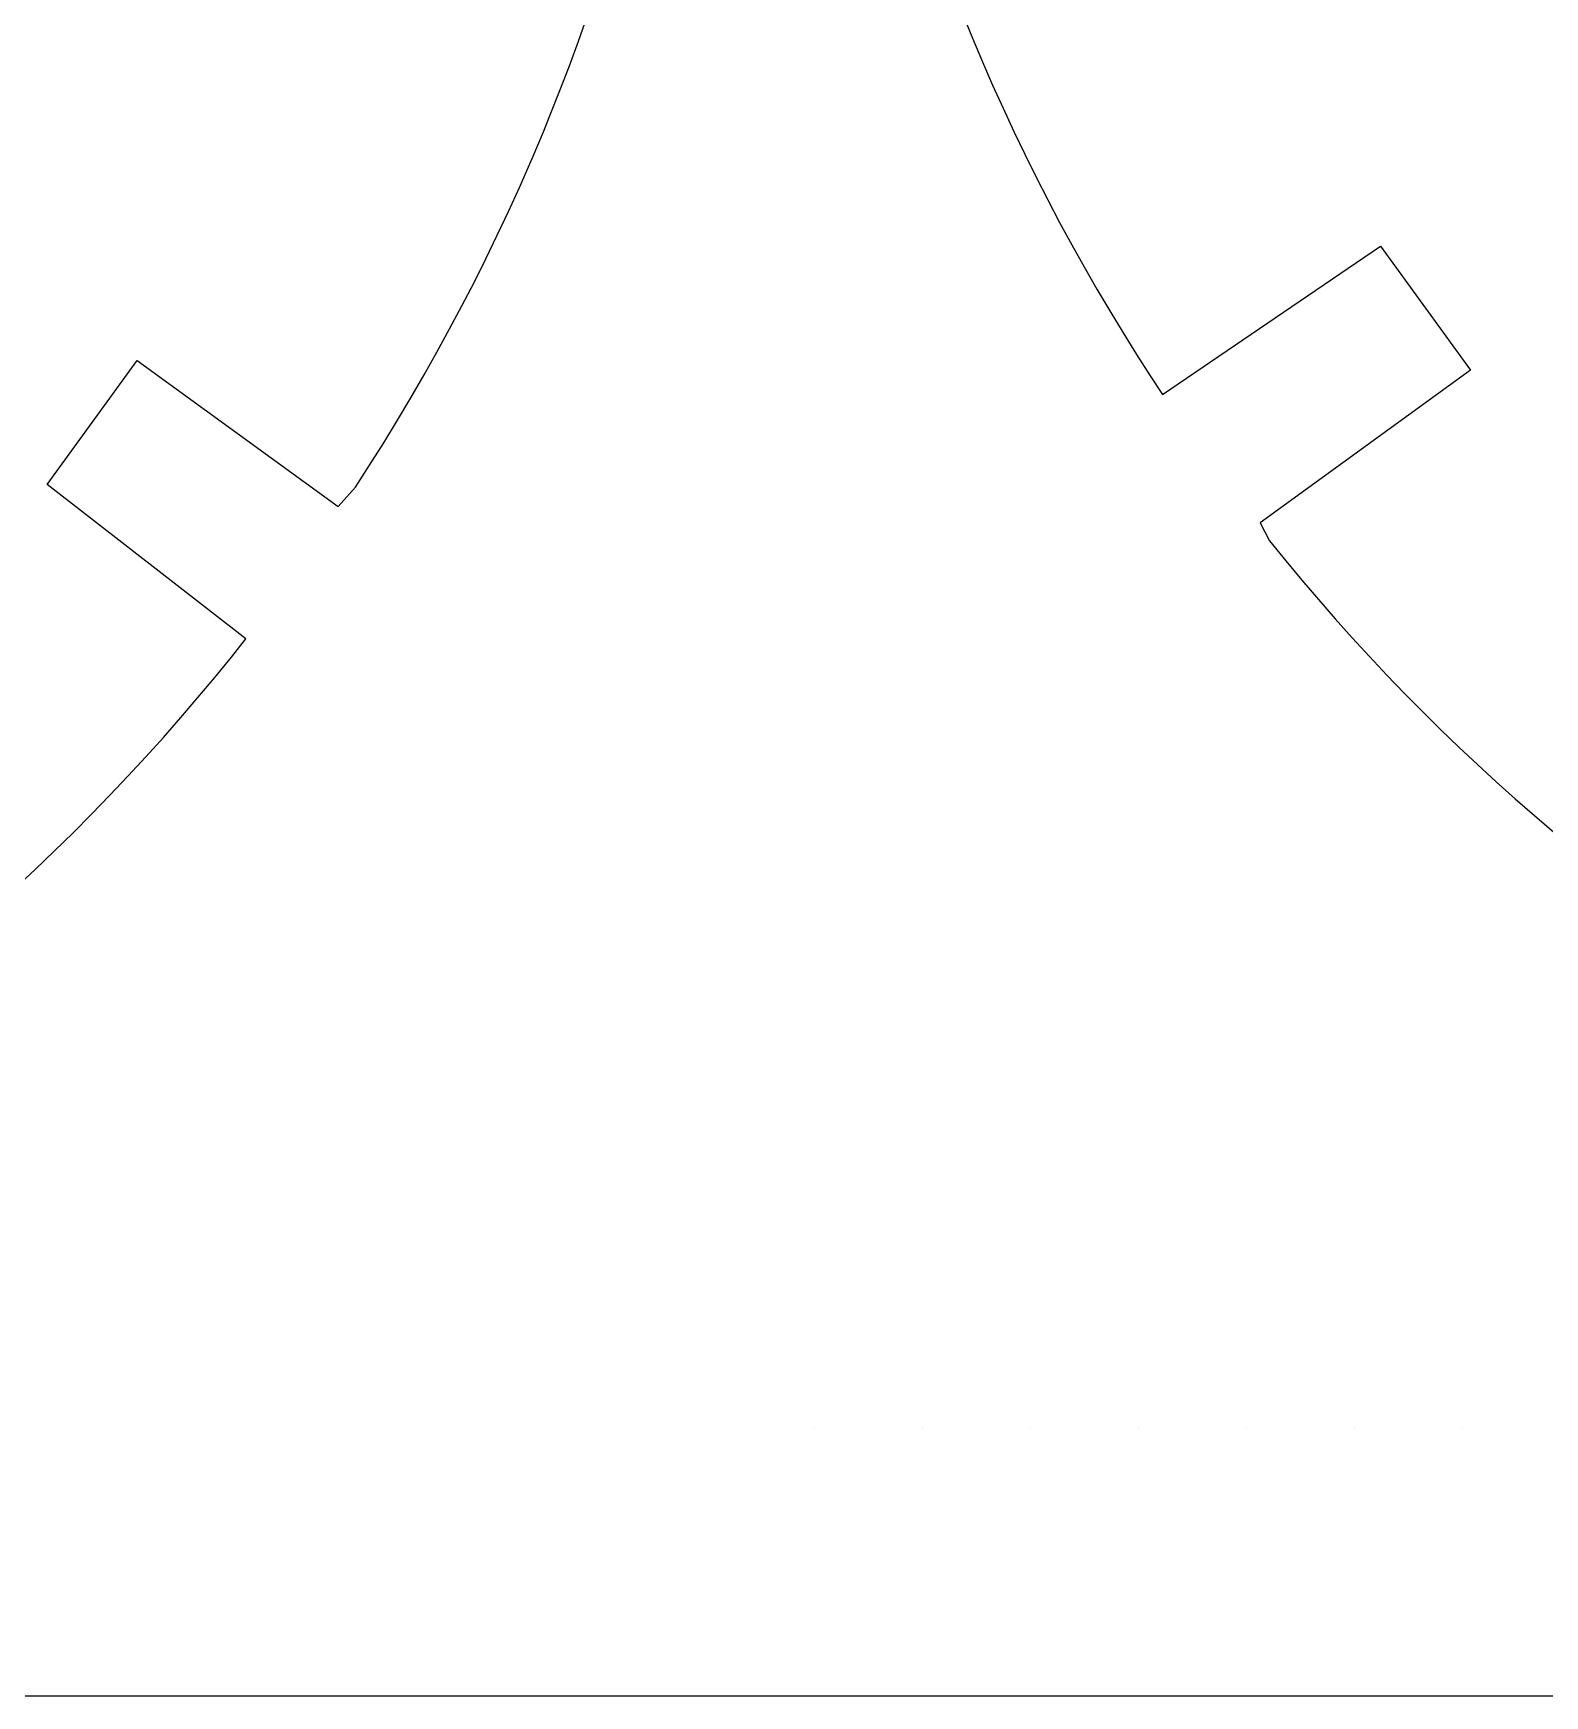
# Model space of a CAD drawing. Header units: metres. Extents: x 0 to 18, y 0 to 24.
# Drawn here: x 9.554 to 11.305, y 0 to 1.926 of the extents above; entities that cross this region are included whole.
import ezdxf

# ---------------------------------------------------------------- set-up
doc = ezdxf.new("R2010")
doc.units = ezdxf.units.M

msp = doc.modelspace()

# ---------------------------------------------------------------- linework, layer by layer
at = {"layer": 'annotation', "color": 1}
for p, q in [((10.459045, 0.310738), (10.459045, 0.310738)), ((10.459045, 0.310738), (10.459045, 0.310738)), ((10.459045, 0.310738), (10.459045, 0.310738)), ((10.459045, 0.310738), (10.459045, 0.310738)), ((10.459045, 0.310738), (10.459045, 0.310738)), ((10.459045, 0.310738), (10.459045, 0.310738)), ((10.459045, 0.310738), (10.459045, 0.310738)), ((10.459045, 0.310738), (10.459045, 0.310738)), ((10.459045, 0.310738), (10.459045, 0.310738)), ((10.459045, 0.310738), (10.459045, 0.310738)), ((10.459045, 0.310738), (10.459045, 0.310738)), ((10.459045, 0.310738), (10.459045, 0.310738)), ((10.459045, 0.310738), (10.459045, 0.310738)), ((10.459045, 0.310738), (10.459045, 0.310738)), ((10.459045, 0.310738), (10.459045, 0.310738)), ((10.459045, 0.310738), (10.459045, 0.310738)), ((10.459045, 0.310738), (10.459045, 0.310738)), ((10.459045, 0.310738), (10.459045, 0.310738)), ((10.459045, 0.310738), (10.459045, 0.310738)), ((10.459045, 0.310738), (10.459045, 0.310738)), ((10.459045, 0.310738), (10.459045, 0.310738)), ((10.459045, 0.310738), (10.459045, 0.310738)), ((10.459045, 0.310738), (10.459045, 0.310738)), ((10.459045, 0.310738), (10.459045, 0.310738)), ((10.459045, 0.310738), (10.459045, 0.310738)), ((10.459045, 0.310738), (10.459045, 0.310738)), ((10.459045, 0.310738), (10.459045, 0.310738)), ((10.459045, 0.310738), (10.459045, 0.310738)), ((10.459045, 0.310738), (10.459045, 0.310738)), ((10.459045, 0.310738), (10.459045, 0.310738)), ((10.459045, 0.310738), (10.459045, 0.310738)), ((10.459045, 0.310738), (10.459045, 0.310738)), ((10.459045, 0.310738), (10.459045, 0.310738)), ((10.459045, 0.310738), (10.459045, 0.310738)), ((10.459045, 0.310738), (10.459045, 0.310738)), ((10.459045, 0.310738), (10.459045, 0.310738)), ((10.459045, 0.310738), (10.459045, 0.310738)), ((10.459045, 0.310738), (10.459045, 0.310738)), ((10.459045, 0.310738), (10.459045, 0.310738)), ((10.459045, 0.310738), (10.459045, 0.310738)), ((10.459045, 0.310738), (10.459045, 0.310738)), ((10.459045, 0.310738), (10.459045, 0.310738)), ((10.459045, 0.310738), (10.459045, 0.310738)), ((10.459045, 0.310738), (10.459045, 0.310738)), ((10.459045, 0.310738), (10.459045, 0.310738)), ((10.459045, 0.310738), (10.459045, 0.310738)), ((10.459045, 0.310738), (10.459045, 0.310738)), ((10.459045, 0.310738), (10.459045, 0.310738)), ((10.459045, 0.310738), (10.459045, 0.310738)), ((10.459045, 0.310738), (10.459045, 0.310738)), ((10.459045, 0.310738), (10.459045, 0.310738)), ((10.459045, 0.310738), (10.459045, 0.310738)), ((10.459045, 0.310738), (10.459045, 0.310738)), ((10.459045, 0.310738), (10.459045, 0.310738)), ((10.459045, 0.310738), (10.459045, 0.310738)), ((10.459045, 0.310738), (10.459045, 0.310738)), ((10.459045, 0.310738), (10.459045, 0.310738)), ((10.459045, 0.310738), (10.459045, 0.310738)), ((10.459045, 0.310738), (10.459045, 0.310738)), ((10.459045, 0.310738), (10.459045, 0.310738)), ((10.459045, 0.310738), (10.459045, 0.310738)), ((10.459045, 0.310738), (10.459045, 0.310738)), ((10.459045, 0.310738), (10.459045, 0.310738)), ((10.459045, 0.310738), (10.459045, 0.310738)), ((10.459045, 0.310738), (10.459045, 0.310738)), ((10.459045, 0.310738), (10.459045, 0.310738)), ((10.459045, 0.310738), (10.459045, 0.310738)), ((10.459045, 0.310738), (10.459045, 0.310738)), ((10.459045, 0.310738), (10.459045, 0.310738)), ((10.459045, 0.310738), (10.459045, 0.310738)), ((10.459045, 0.310738), (10.459045, 0.310738)), ((10.459045, 0.310738), (10.459045, 0.310738)), ((10.459045, 0.310738), (10.459045, 0.310738)), ((10.459045, 0.310738), (10.459045, 0.310738)), ((10.459045, 0.310738), (10.459045, 0.310738)), ((10.459045, 0.310738), (10.459045, 0.310738)), ((10.459045, 0.310738), (10.459045, 0.310738)), ((10.459045, 0.310738), (10.459045, 0.310738)), ((10.459045, 0.310738), (10.459045, 0.310738)), ((10.459045, 0.310738), (10.459045, 0.310738)), ((10.459045, 0.310738), (10.459045, 0.310738)), ((10.459045, 0.310738), (10.459045, 0.310738)), ((10.459045, 0.310738), (10.459045, 0.310738)), ((10.459045, 0.310738), (10.459045, 0.310738)), ((10.459045, 0.310738), (10.459045, 0.310738)), ((10.584045, 0.310738), (10.584045, 0.310738)), ((10.584045, 0.310738), (10.584045, 0.310738)), ((10.584045, 0.310738), (10.584045, 0.310738)), ((10.584045, 0.310738), (10.584045, 0.310738)), ((10.584045, 0.310738), (10.584045, 0.310738)), ((10.584045, 0.310738), (10.584045, 0.310738)), ((10.584045, 0.310738), (10.584045, 0.310738)), ((10.584045, 0.310738), (10.584045, 0.310738)), ((10.584045, 0.310738), (10.584045, 0.310738)), ((10.584045, 0.310738), (10.584045, 0.310738)), ((10.584045, 0.310738), (10.584045, 0.310738)), ((10.584045, 0.310738), (10.584045, 0.310738)), ((10.584045, 0.310738), (10.584045, 0.310738)), ((10.584045, 0.310738), (10.584045, 0.310738)), ((10.584045, 0.310738), (10.584045, 0.310738)), ((10.584045, 0.310738), (10.584045, 0.310738)), ((10.584045, 0.310738), (10.584045, 0.310738)), ((10.584045, 0.310738), (10.584045, 0.310738)), ((10.584045, 0.310738), (10.584045, 0.310738)), ((10.584045, 0.310738), (10.584045, 0.310738)), ((10.584045, 0.310738), (10.584045, 0.310738)), ((10.584045, 0.310738), (10.584045, 0.310738)), ((10.584045, 0.310738), (10.584045, 0.310738)), ((10.584045, 0.310738), (10.584045, 0.310738)), ((10.584045, 0.310738), (10.584045, 0.310738)), ((10.584045, 0.310738), (10.584045, 0.310738)), ((10.584045, 0.310738), (10.584045, 0.310738)), ((10.584045, 0.310738), (10.584045, 0.310738)), ((10.584045, 0.310738), (10.584045, 0.310738)), ((10.584045, 0.310738), (10.584045, 0.310738)), ((10.584045, 0.310738), (10.584045, 0.310738)), ((10.584045, 0.310738), (10.584045, 0.310738)), ((10.584045, 0.310738), (10.584045, 0.310738)), ((10.584045, 0.310738), (10.584045, 0.310738)), ((10.584045, 0.310738), (10.584045, 0.310738)), ((10.584045, 0.310738), (10.584045, 0.310738)), ((10.584045, 0.310738), (10.584045, 0.310738)), ((10.584045, 0.310738), (10.584045, 0.310738)), ((10.584045, 0.310738), (10.584045, 0.310738)), ((10.584045, 0.310738), (10.584045, 0.310738)), ((10.584045, 0.310738), (10.584045, 0.310738)), ((10.584045, 0.310738), (10.584045, 0.310738)), ((10.584045, 0.310738), (10.584045, 0.310738)), ((10.584045, 0.310738), (10.584045, 0.310738)), ((10.584045, 0.310738), (10.584045, 0.310738)), ((10.584045, 0.310738), (10.584045, 0.310738)), ((10.584045, 0.310738), (10.584045, 0.310738)), ((10.584045, 0.310738), (10.584045, 0.310738)), ((10.584045, 0.310738), (10.584045, 0.310738)), ((10.584045, 0.310738), (10.584045, 0.310738)), ((10.584045, 0.310738), (10.584045, 0.310738)), ((10.584045, 0.310738), (10.584045, 0.310738)), ((10.584045, 0.310738), (10.584045, 0.310738)), ((10.584045, 0.310738), (10.584045, 0.310738)), ((10.584045, 0.310738), (10.584045, 0.310738)), ((10.584045, 0.310738), (10.584045, 0.310738)), ((10.584045, 0.310738), (10.584045, 0.310738)), ((10.584045, 0.310738), (10.584045, 0.310738)), ((10.584045, 0.310738), (10.584045, 0.310738)), ((10.584045, 0.310738), (10.584045, 0.310738)), ((10.584045, 0.310738), (10.584045, 0.310738)), ((10.584045, 0.310738), (10.584045, 0.310738)), ((10.584045, 0.310738), (10.584045, 0.310738)), ((10.584045, 0.310738), (10.584045, 0.310738)), ((10.584045, 0.310738), (10.584045, 0.310738)), ((10.584045, 0.310738), (10.584045, 0.310738)), ((10.584045, 0.310738), (10.584045, 0.310738)), ((10.584045, 0.310738), (10.584045, 0.310738)), ((10.584045, 0.310738), (10.584045, 0.310738)), ((10.584045, 0.310738), (10.584045, 0.310738)), ((10.584045, 0.310738), (10.584045, 0.310738)), ((10.584045, 0.310738), (10.584045, 0.310738)), ((10.584045, 0.310738), (10.584045, 0.310738)), ((10.584045, 0.310738), (10.584045, 0.310738)), ((10.584045, 0.310738), (10.584045, 0.310738)), ((10.584045, 0.310738), (10.584045, 0.310738)), ((10.584045, 0.310738), (10.584045, 0.310738)), ((10.584045, 0.310738), (10.584045, 0.310738)), ((10.584045, 0.310738), (10.584045, 0.310738)), ((10.584045, 0.310738), (10.584045, 0.310738)), ((10.584045, 0.310738), (10.584045, 0.310738)), ((10.584045, 0.310738), (10.584045, 0.310738)), ((10.584045, 0.310738), (10.584045, 0.310738)), ((10.584045, 0.310738), (10.584045, 0.310738)), ((10.584045, 0.310738), (10.584045, 0.310738)), ((10.584045, 0.310738), (10.584045, 0.310738)), ((10.584045, 0.310738), (10.584045, 0.310738)), ((10.584045, 0.310738), (10.584045, 0.310738)), ((10.584045, 0.310738), (10.584045, 0.310738)), ((10.584045, 0.310738), (10.584045, 0.310738)), ((10.584045, 0.310738), (10.584045, 0.310738)), ((10.584045, 0.310738), (10.584045, 0.310738)), ((10.584045, 0.310738), (10.584045, 0.310738)), ((10.584045, 0.310738), (10.584045, 0.310738)), ((10.584045, 0.310738), (10.584045, 0.310738)), ((10.584045, 0.310738), (10.584045, 0.310738)), ((10.584045, 0.310738), (10.584045, 0.310738)), ((10.584045, 0.310738), (10.584045, 0.310738)), ((10.584045, 0.310738), (10.584045, 0.310738)), ((10.584045, 0.310738), (10.584045, 0.310738)), ((10.584045, 0.310738), (10.584045, 0.310738)), ((10.584045, 0.310738), (10.584045, 0.310738)), ((10.584045, 0.310738), (10.584045, 0.310738)), ((10.584045, 0.310738), (10.584045, 0.310738)), ((10.584045, 0.310738), (10.584045, 0.310738)), ((10.584045, 0.310738), (10.584045, 0.310738)), ((10.584045, 0.310738), (10.584045, 0.310738)), ((10.584045, 0.310738), (10.584045, 0.310738)), ((10.584045, 0.310738), (10.584045, 0.310738)), ((10.584045, 0.310738), (10.584045, 0.310738)), ((10.584045, 0.310738), (10.584045, 0.310738)), ((10.584045, 0.310738), (10.584045, 0.310738)), ((10.584045, 0.310738), (10.584045, 0.310738)), ((10.584045, 0.310738), (10.584045, 0.310738)), ((10.584045, 0.310738), (10.584045, 0.310738)), ((10.584045, 0.310738), (10.584045, 0.310738)), ((10.584045, 0.310738), (10.584045, 0.310738)), ((10.584045, 0.310738), (10.584045, 0.310738)), ((10.584045, 0.310738), (10.584045, 0.310738)), ((10.584045, 0.310738), (10.584045, 0.310738)), ((10.584045, 0.310738), (10.584045, 0.310738)), ((10.584045, 0.310738), (10.584045, 0.310738)), ((10.584045, 0.310738), (10.584045, 0.310738)), ((10.584045, 0.310738), (10.584045, 0.310738)), ((10.584045, 0.310738), (10.584045, 0.310738)), ((10.584045, 0.310738), (10.584045, 0.310738)), ((10.584045, 0.310738), (10.584045, 0.310738)), ((10.584045, 0.310738), (10.584045, 0.310738)), ((10.584045, 0.310738), (10.584045, 0.310738)), ((10.584045, 0.310738), (10.584045, 0.310738)), ((10.584045, 0.310738), (10.584045, 0.310738)), ((10.584045, 0.310738), (10.584045, 0.310738)), ((10.584045, 0.310738), (10.584045, 0.310738)), ((10.584045, 0.310738), (10.584045, 0.310738)), ((10.584045, 0.310738), (10.584045, 0.310738)), ((10.584045, 0.310738), (10.584045, 0.310738)), ((10.584045, 0.310738), (10.584045, 0.310738)), ((10.584045, 0.310738), (10.584045, 0.310738)), ((10.584045, 0.310738), (10.584045, 0.310738)), ((10.584045, 0.310738), (10.584045, 0.310738)), ((10.584045, 0.310738), (10.584045, 0.310738)), ((10.584045, 0.310738), (10.584045, 0.310738)), ((10.709045, 0.310738), (10.709045, 0.310738)), ((10.709045, 0.310738), (10.709045, 0.310738)), ((10.709045, 0.310738), (10.709045, 0.310738)), ((10.709045, 0.310738), (10.709045, 0.310738)), ((10.709045, 0.310738), (10.709045, 0.310738)), ((10.709045, 0.310738), (10.709045, 0.310738)), ((10.709045, 0.310738), (10.709045, 0.310738)), ((10.709045, 0.310738), (10.709045, 0.310738)), ((10.709045, 0.310738), (10.709045, 0.310738)), ((10.709045, 0.310738), (10.709045, 0.310738)), ((10.709045, 0.310738), (10.709045, 0.310738)), ((10.709045, 0.310738), (10.709045, 0.310738)), ((10.709045, 0.310738), (10.709045, 0.310738)), ((10.709045, 0.310738), (10.709045, 0.310738)), ((10.709045, 0.310738), (10.709045, 0.310738)), ((10.709045, 0.310738), (10.709045, 0.310738)), ((10.709045, 0.310738), (10.709045, 0.310738)), ((10.709045, 0.310738), (10.709045, 0.310738)), ((10.709045, 0.310738), (10.709045, 0.310738)), ((10.709045, 0.310738), (10.709045, 0.310738)), ((10.709045, 0.310738), (10.709045, 0.310738)), ((10.709045, 0.310738), (10.709045, 0.310738)), ((10.709045, 0.310738), (10.709045, 0.310738)), ((10.709045, 0.310738), (10.709045, 0.310738)), ((10.709045, 0.310738), (10.709045, 0.310738)), ((10.709045, 0.310738), (10.709045, 0.310738)), ((10.709045, 0.310738), (10.709045, 0.310738)), ((10.709045, 0.310738), (10.709045, 0.310738)), ((10.709045, 0.310738), (10.709045, 0.310738)), ((10.709045, 0.310738), (10.709045, 0.310738)), ((10.709045, 0.310738), (10.709045, 0.310738)), ((10.709045, 0.310738), (10.709045, 0.310738)), ((10.709045, 0.310738), (10.709045, 0.310738)), ((10.709045, 0.310738), (10.709045, 0.310738)), ((10.709045, 0.310738), (10.709045, 0.310738)), ((10.709045, 0.310738), (10.709045, 0.310738)), ((10.709045, 0.310738), (10.709045, 0.310738)), ((10.709045, 0.310738), (10.709045, 0.310738)), ((10.709045, 0.310738), (10.709045, 0.310738)), ((10.709045, 0.310738), (10.709045, 0.310738)), ((10.709045, 0.310738), (10.709045, 0.310738)), ((10.709045, 0.310738), (10.709045, 0.310738)), ((10.834045, 0.310738), (10.834045, 0.310738)), ((10.834045, 0.310738), (10.834045, 0.310738)), ((10.834045, 0.310738), (10.834045, 0.310738)), ((10.834045, 0.310738), (10.834045, 0.310738)), ((10.834045, 0.310738), (10.834045, 0.310738)), ((10.834045, 0.310738), (10.834045, 0.310738)), ((10.834045, 0.310738), (10.834045, 0.310738)), ((10.834045, 0.310738), (10.834045, 0.310738)), ((10.834045, 0.310738), (10.834045, 0.310738)), ((10.834045, 0.310738), (10.834045, 0.310738)), ((10.834045, 0.310738), (10.834045, 0.310738)), ((10.834045, 0.310738), (10.834045, 0.310738)), ((10.834045, 0.310738), (10.834045, 0.310738)), ((10.834045, 0.310738), (10.834045, 0.310738)), ((10.834045, 0.310738), (10.834045, 0.310738)), ((10.834045, 0.310738), (10.834045, 0.310738)), ((10.834045, 0.310738), (10.834045, 0.310738)), ((10.834045, 0.310738), (10.834045, 0.310738)), ((10.834045, 0.310738), (10.834045, 0.310738)), ((10.834045, 0.310738), (10.834045, 0.310738)), ((10.834045, 0.310738), (10.834045, 0.310738)), ((10.834045, 0.310738), (10.834045, 0.310738)), ((10.834045, 0.310738), (10.834045, 0.310738)), ((10.834045, 0.310738), (10.834045, 0.310738)), ((10.834045, 0.310738), (10.834045, 0.310738)), ((10.834045, 0.310738), (10.834045, 0.310738)), ((10.834045, 0.310738), (10.834045, 0.310738)), ((10.834045, 0.310738), (10.834045, 0.310738)), ((10.834045, 0.310738), (10.834045, 0.310738)), ((10.834045, 0.310738), (10.834045, 0.310738)), ((10.834045, 0.310738), (10.834045, 0.310738)), ((10.834045, 0.310738), (10.834045, 0.310738)), ((10.834045, 0.310738), (10.834045, 0.310738)), ((10.834045, 0.310738), (10.834045, 0.310738)), ((10.834045, 0.310738), (10.834045, 0.310738)), ((10.834045, 0.310738), (10.834045, 0.310738)), ((10.834045, 0.310738), (10.834045, 0.310738)), ((10.834045, 0.310738), (10.834045, 0.310738)), ((10.834045, 0.310738), (10.834045, 0.310738)), ((10.834045, 0.310738), (10.834045, 0.310738)), ((10.834045, 0.310738), (10.834045, 0.310738)), ((10.834045, 0.310738), (10.834045, 0.310738)), ((10.834045, 0.310738), (10.834045, 0.310738)), ((10.834045, 0.310738), (10.834045, 0.310738)), ((10.834045, 0.310738), (10.834045, 0.310738)), ((10.834045, 0.310738), (10.834045, 0.310738)), ((10.834045, 0.310738), (10.834045, 0.310738)), ((10.834045, 0.310738), (10.834045, 0.310738)), ((10.834045, 0.310738), (10.834045, 0.310738)), ((10.834045, 0.310738), (10.834045, 0.310738)), ((10.834045, 0.310738), (10.834045, 0.310738)), ((10.959045, 0.310738), (10.959045, 0.310738)), ((10.959045, 0.310738), (10.959045, 0.310738)), ((10.959045, 0.310738), (10.959045, 0.310738)), ((10.959045, 0.310738), (10.959045, 0.310738)), ((10.959045, 0.310738), (10.959045, 0.310738)), ((10.959045, 0.310738), (10.959045, 0.310738)), ((10.959045, 0.310738), (10.959045, 0.310738)), ((10.959045, 0.310738), (10.959045, 0.310738)), ((10.959045, 0.310738), (10.959045, 0.310738)), ((10.959045, 0.310738), (10.959045, 0.310738)), ((10.959045, 0.310738), (10.959045, 0.310738)), ((10.959045, 0.310738), (10.959045, 0.310738)), ((10.959045, 0.310738), (10.959045, 0.310738)), ((10.959045, 0.310738), (10.959045, 0.310738)), ((10.959045, 0.310738), (10.959045, 0.310738)), ((10.959045, 0.310738), (10.959045, 0.310738)), ((10.959045, 0.310738), (10.959045, 0.310738)), ((10.959045, 0.310738), (10.959045, 0.310738)), ((10.959045, 0.310738), (10.959045, 0.310738)), ((10.959045, 0.310738), (10.959045, 0.310738)), ((10.959045, 0.310738), (10.959045, 0.310738)), ((10.959045, 0.310738), (10.959045, 0.310738)), ((10.959045, 0.310738), (10.959045, 0.310738)), ((10.959045, 0.310738), (10.959045, 0.310738)), ((10.959045, 0.310738), (10.959045, 0.310738)), ((10.959045, 0.310738), (10.959045, 0.310738)), ((10.959045, 0.310738), (10.959045, 0.310738)), ((10.959045, 0.310738), (10.959045, 0.310738)), ((10.959045, 0.310738), (10.959045, 0.310738)), ((10.959045, 0.310738), (10.959045, 0.310738)), ((10.959045, 0.310738), (10.959045, 0.310738)), ((10.959045, 0.310738), (10.959045, 0.310738)), ((10.959045, 0.310738), (10.959045, 0.310738)), ((10.959045, 0.310738), (10.959045, 0.310738)), ((10.959045, 0.310738), (10.959045, 0.310738)), ((10.959045, 0.310738), (10.959045, 0.310738)), ((10.959045, 0.310738), (10.959045, 0.310738)), ((10.959045, 0.310738), (10.959045, 0.310738)), ((10.959045, 0.310738), (10.959045, 0.310738)), ((10.959045, 0.310738), (10.959045, 0.310738)), ((10.959045, 0.310738), (10.959045, 0.310738)), ((10.959045, 0.310738), (10.959045, 0.310738)), ((10.959045, 0.310738), (10.959045, 0.310738)), ((10.959045, 0.310738), (10.959045, 0.310738)), ((10.959045, 0.310738), (10.959045, 0.310738)), ((10.959045, 0.310738), (10.959045, 0.310738)), ((10.959045, 0.310738), (10.959045, 0.310738)), ((10.959045, 0.310738), (10.959045, 0.310738)), ((10.959045, 0.310738), (10.959045, 0.310738)), ((10.959045, 0.310738), (10.959045, 0.310738)), ((10.959045, 0.310738), (10.959045, 0.310738)), ((10.959045, 0.310738), (10.959045, 0.310738)), ((10.959045, 0.310738), (10.959045, 0.310738)), ((10.959045, 0.310738), (10.959045, 0.310738)), ((10.959045, 0.310738), (10.959045, 0.310738)), ((10.959045, 0.310738), (10.959045, 0.310738)), ((10.959045, 0.310738), (10.959045, 0.310738)), ((10.959045, 0.310738), (10.959045, 0.310738)), ((10.959045, 0.310738), (10.959045, 0.310738)), ((10.959045, 0.310738), (10.959045, 0.310738)), ((10.959045, 0.310738), (10.959045, 0.310738)), ((10.959045, 0.310738), (10.959045, 0.310738)), ((10.959045, 0.310738), (10.959045, 0.310738)), ((10.959045, 0.310738), (10.959045, 0.310738)), ((10.959045, 0.310738), (10.959045, 0.310738)), ((10.959045, 0.310738), (10.959045, 0.310738)), ((10.959045, 0.310738), (10.959045, 0.310738)), ((10.959045, 0.310738), (10.959045, 0.310738)), ((10.959045, 0.310738), (10.959045, 0.310738)), ((10.959045, 0.310738), (10.959045, 0.310738)), ((10.959045, 0.310738), (10.959045, 0.310738)), ((10.959045, 0.310738), (10.959045, 0.310738)), ((10.959045, 0.310738), (10.959045, 0.310738)), ((10.959045, 0.310738), (10.959045, 0.310738)), ((10.959045, 0.310738), (10.959045, 0.310738)), ((10.959045, 0.310738), (10.959045, 0.310738)), ((10.959045, 0.310738), (10.959045, 0.310738)), ((10.959045, 0.310738), (10.959045, 0.310738)), ((10.959045, 0.310738), (10.959045, 0.310738)), ((10.959045, 0.310738), (10.959045, 0.310738)), ((10.959045, 0.310738), (10.959045, 0.310738)), ((10.959045, 0.310738), (10.959045, 0.310738)), ((10.959045, 0.310738), (10.959045, 0.310738)), ((10.959045, 0.310738), (10.959045, 0.310738)), ((10.959045, 0.310738), (10.959045, 0.310738)), ((10.959045, 0.310738), (10.959045, 0.310738)), ((10.959045, 0.310738), (10.959045, 0.310738)), ((10.959045, 0.310738), (10.959045, 0.310738)), ((10.959045, 0.310738), (10.959045, 0.310738)), ((10.959045, 0.310738), (10.959045, 0.310738)), ((10.959045, 0.310738), (10.959045, 0.310738)), ((10.959045, 0.310738), (10.959045, 0.310738)), ((10.959045, 0.310738), (10.959045, 0.310738)), ((10.959045, 0.310738), (10.959045, 0.310738)), ((10.959045, 0.310738), (10.959045, 0.310738)), ((10.959045, 0.310738), (10.959045, 0.310738)), ((10.959045, 0.310738), (10.959045, 0.310738)), ((10.959045, 0.310738), (10.959045, 0.310738)), ((10.959045, 0.310738), (10.959045, 0.310738)), ((10.959045, 0.310738), (10.959045, 0.310738)), ((10.959045, 0.310738), (10.959045, 0.310738)), ((10.959045, 0.310738), (10.959045, 0.310738)), ((10.959045, 0.310738), (10.959045, 0.310738)), ((10.959045, 0.310738), (10.959045, 0.310738)), ((10.959045, 0.310738), (10.959045, 0.310738)), ((10.959045, 0.310738), (10.959045, 0.310738)), ((10.959045, 0.310738), (10.959045, 0.310738)), ((11.084045, 0.310738), (11.084045, 0.310738)), ((11.084045, 0.310738), (11.084045, 0.310738)), ((11.084045, 0.310738), (11.084045, 0.310738)), ((11.084045, 0.310738), (11.084045, 0.310738)), ((11.084045, 0.310738), (11.084045, 0.310738)), ((11.084045, 0.310738), (11.084045, 0.310738)), ((11.084045, 0.310738), (11.084045, 0.310738)), ((11.084045, 0.310738), (11.084045, 0.310738)), ((11.084045, 0.310738), (11.084045, 0.310738)), ((11.084045, 0.310738), (11.084045, 0.310738)), ((11.084045, 0.310738), (11.084045, 0.310738)), ((11.084045, 0.310738), (11.084045, 0.310738)), ((11.084045, 0.310738), (11.084045, 0.310738)), ((11.084045, 0.310738), (11.084045, 0.310738)), ((11.084045, 0.310738), (11.084045, 0.310738)), ((11.084045, 0.310738), (11.084045, 0.310738)), ((11.084045, 0.310738), (11.084045, 0.310738)), ((11.084045, 0.310738), (11.084045, 0.310738)), ((11.084045, 0.310738), (11.084045, 0.310738)), ((11.084045, 0.310738), (11.084045, 0.310738)), ((11.084045, 0.310738), (11.084045, 0.310738)), ((11.084045, 0.310738), (11.084045, 0.310738)), ((11.084045, 0.310738), (11.084045, 0.310738)), ((11.084045, 0.310738), (11.084045, 0.310738)), ((11.084045, 0.310738), (11.084045, 0.310738)), ((11.084045, 0.310738), (11.084045, 0.310738)), ((11.084045, 0.310738), (11.084045, 0.310738)), ((11.084045, 0.310738), (11.084045, 0.310738)), ((11.084045, 0.310738), (11.084045, 0.310738)), ((11.084045, 0.310738), (11.084045, 0.310738)), ((11.084045, 0.310738), (11.084045, 0.310738)), ((11.084045, 0.310738), (11.084045, 0.310738)), ((11.084045, 0.310738), (11.084045, 0.310738)), ((11.084045, 0.310738), (11.084045, 0.310738)), ((11.084045, 0.310738), (11.084045, 0.310738)), ((11.084045, 0.310738), (11.084045, 0.310738)), ((11.084045, 0.310738), (11.084045, 0.310738)), ((11.084045, 0.310738), (11.084045, 0.310738)), ((11.084045, 0.310738), (11.084045, 0.310738)), ((11.084045, 0.310738), (11.084045, 0.310738)), ((11.084045, 0.310738), (11.084045, 0.310738)), ((11.084045, 0.310738), (11.084045, 0.310738)), ((11.084045, 0.310738), (11.084045, 0.310738)), ((11.084045, 0.310738), (11.084045, 0.310738)), ((11.084045, 0.310738), (11.084045, 0.310738)), ((11.084045, 0.310738), (11.084045, 0.310738)), ((11.084045, 0.310738), (11.084045, 0.310738)), ((11.084045, 0.310738), (11.084045, 0.310738)), ((11.084045, 0.310738), (11.084045, 0.310738)), ((11.084045, 0.310738), (11.084045, 0.310738)), ((11.084045, 0.310738), (11.084045, 0.310738)), ((11.084045, 0.310738), (11.084045, 0.310738)), ((11.084045, 0.310738), (11.084045, 0.310738)), ((11.084045, 0.310738), (11.084045, 0.310738)), ((11.084045, 0.310738), (11.084045, 0.310738)), ((11.084045, 0.310738), (11.084045, 0.310738)), ((11.084045, 0.310738), (11.084045, 0.310738)), ((11.084045, 0.310738), (11.084045, 0.310738)), ((11.084045, 0.310738), (11.084045, 0.310738)), ((11.084045, 0.310738), (11.084045, 0.310738)), ((11.084045, 0.310738), (11.084045, 0.310738)), ((11.084045, 0.310738), (11.084045, 0.310738)), ((11.084045, 0.310738), (11.084045, 0.310738)), ((11.084045, 0.310738), (11.084045, 0.310738)), ((11.084045, 0.310738), (11.084045, 0.310738)), ((11.084045, 0.310738), (11.084045, 0.310738)), ((11.084045, 0.310738), (11.084045, 0.310738)), ((11.084045, 0.310738), (11.084045, 0.310738)), ((11.084045, 0.310738), (11.084045, 0.310738)), ((11.084045, 0.310738), (11.084045, 0.310738)), ((11.084045, 0.310738), (11.084045, 0.310738)), ((11.084045, 0.310738), (11.084045, 0.310738)), ((11.084045, 0.310738), (11.084045, 0.310738)), ((11.084045, 0.310738), (11.084045, 0.310738)), ((11.084045, 0.310738), (11.084045, 0.310738)), ((11.084045, 0.310738), (11.084045, 0.310738)), ((11.084045, 0.310738), (11.084045, 0.310738)), ((11.084045, 0.310738), (11.084045, 0.310738)), ((11.084045, 0.310738), (11.084045, 0.310738)), ((11.084045, 0.310738), (11.084045, 0.310738)), ((11.084045, 0.310738), (11.084045, 0.310738)), ((11.084045, 0.310738), (11.084045, 0.310738)), ((11.084045, 0.310738), (11.084045, 0.310738)), ((11.084045, 0.310738), (11.084045, 0.310738)), ((11.084045, 0.310738), (11.084045, 0.310738)), ((11.084045, 0.310738), (11.084045, 0.310738)), ((11.084045, 0.310738), (11.084045, 0.310738)), ((11.084045, 0.310738), (11.084045, 0.310738)), ((11.084045, 0.310738), (11.084045, 0.310738)), ((11.084045, 0.310738), (11.084045, 0.310738)), ((11.084045, 0.310738), (11.084045, 0.310738)), ((11.084045, 0.310738), (11.084045, 0.310738)), ((11.084045, 0.310738), (11.084045, 0.310738)), ((11.209045, 0.310738), (11.209045, 0.310738)), ((11.209045, 0.310738), (11.209045, 0.310738)), ((11.209045, 0.310738), (11.209045, 0.310738)), ((11.209045, 0.310738), (11.209045, 0.310738)), ((11.209045, 0.310738), (11.209045, 0.310738)), ((11.209045, 0.310738), (11.209045, 0.310738)), ((11.209045, 0.310738), (11.209045, 0.310738)), ((11.209045, 0.310738), (11.209045, 0.310738)), ((11.209045, 0.310738), (11.209045, 0.310738)), ((11.209045, 0.310738), (11.209045, 0.310738)), ((11.209045, 0.310738), (11.209045, 0.310738)), ((11.209045, 0.310738), (11.209045, 0.310738)), ((11.209045, 0.310738), (11.209045, 0.310738)), ((11.209045, 0.310738), (11.209045, 0.310738)), ((11.209045, 0.310738), (11.209045, 0.310738)), ((11.209045, 0.310738), (11.209045, 0.310738)), ((11.209045, 0.310738), (11.209045, 0.310738)), ((11.209045, 0.310738), (11.209045, 0.310738)), ((11.209045, 0.310738), (11.209045, 0.310738)), ((11.209045, 0.310738), (11.209045, 0.310738)), ((11.209045, 0.310738), (11.209045, 0.310738)), ((11.209045, 0.310738), (11.209045, 0.310738)), ((11.209045, 0.310738), (11.209045, 0.310738)), ((11.209045, 0.310738), (11.209045, 0.310738)), ((11.209045, 0.310738), (11.209045, 0.310738)), ((11.209045, 0.310738), (11.209045, 0.310738)), ((11.209045, 0.310738), (11.209045, 0.310738)), ((11.209045, 0.310738), (11.209045, 0.310738)), ((11.209045, 0.310738), (11.209045, 0.310738)), ((11.209045, 0.310738), (11.209045, 0.310738)), ((11.209045, 0.310738), (11.209045, 0.310738)), ((11.209045, 0.310738), (11.209045, 0.310738)), ((11.209045, 0.310738), (11.209045, 0.310738)), ((11.209045, 0.310738), (11.209045, 0.310738)), ((11.209045, 0.310738), (11.209045, 0.310738)), ((11.209045, 0.310738), (11.209045, 0.310738)), ((11.209045, 0.310738), (11.209045, 0.310738)), ((11.209045, 0.310738), (11.209045, 0.310738)), ((11.209045, 0.310738), (11.209045, 0.310738)), ((11.209045, 0.310738), (11.209045, 0.310738)), ((11.209045, 0.310738), (11.209045, 0.310738)), ((11.209045, 0.310738), (11.209045, 0.310738)), ((11.209045, 0.310738), (11.209045, 0.310738)), ((11.209045, 0.310738), (11.209045, 0.310738)), ((11.209045, 0.310738), (11.209045, 0.310738)), ((11.209045, 0.310738), (11.209045, 0.310738)), ((11.209045, 0.310738), (11.209045, 0.310738)), ((11.209045, 0.310738), (11.209045, 0.310738)), ((11.209045, 0.310738), (11.209045, 0.310738)), ((11.209045, 0.310738), (11.209045, 0.310738)), ((11.209045, 0.310738), (11.209045, 0.310738)), ((11.209045, 0.310738), (11.209045, 0.310738)), ((11.209045, 0.310738), (11.209045, 0.310738)), ((11.209045, 0.310738), (11.209045, 0.310738)), ((11.209045, 0.310738), (11.209045, 0.310738))]:
    msp.add_line(p, q, dxfattribs=at)
at = {"layer": 'boundary', "color": 5}
for p, q in [((10.185776, 1.916396), (10.195963, 1.945111)), ((10.63092, 1.947152), (10.642035, 1.919822)), ((10.175234, 1.887816), (10.185776, 1.916396)), ((10.642035, 1.919822), (10.65352, 1.892591)), ((10.164331, 1.859369), (10.175234, 1.887816)), ((10.65352, 1.892591), (10.665293, 1.865591)), ((10.153083, 1.831052), (10.164331, 1.859369)), ((10.665293, 1.865591), (10.677408, 1.838702)), ((10.14508, 1.811368), (10.153083, 1.831052)), ((10.677408, 1.838702), (10.689865, 1.811948)), ((10.133231, 1.783252), (10.14508, 1.811368)), ((10.689865, 1.811948), (10.702636, 1.785355)), ((10.117292, 1.746966), (10.133231, 1.783252)), ((10.702636, 1.785355), (10.715735, 1.758927)), ((10.715735, 1.758927), (10.729162, 1.732649)), ((10.104664, 1.719238), (10.117292, 1.746966)), ((10.091711, 1.69167), (10.104664, 1.719238)), ((10.729162, 1.732649), (10.742915, 1.706547)), ((10.742915, 1.706547), (10.756983, 1.680615)), ((10.078419, 1.664259), (10.091711, 1.69167)), ((10.756983, 1.680615), (10.771362, 1.654858)), ((10.862144, 1.507316), (11.114401, 1.679003)), ((11.114401, 1.679003), (11.218732, 1.535403)), ((10.064781, 1.637008), (10.078419, 1.664259)), ((10.05081, 1.609931), (10.064781, 1.637008)), ((10.771362, 1.654858), (10.786069, 1.629286)), ((10.786069, 1.629286), (10.801071, 1.603876)), ((10.036518, 1.583035), (10.05081, 1.609931)), ((10.801071, 1.603876), (10.816402, 1.578665)), ((10.021894, 1.556308), (10.036518, 1.583035)), ((10.816402, 1.578665), (10.832031, 1.553647)), ((9.570397, 1.402847), (9.674729, 1.546447)), ((9.674729, 1.546447), (9.907389, 1.37741)), ((10.006941, 1.529762), (10.021894, 1.556308)), ((10.832031, 1.553647), (10.847969, 1.528814)), ((9.991664, 1.503412), (10.006941, 1.529762)), ((10.847969, 1.528814), (10.862144, 1.507316)), ((11.218732, 1.535403), (10.97514, 1.358422)), ((9.976072, 1.477242), (9.991664, 1.503412)), ((9.960154, 1.451258), (9.976072, 1.477242)), ((9.943914, 1.425488), (9.960154, 1.451258)), ((9.927362, 1.399914), (9.943914, 1.425488)), ((9.80064, 1.223977), (9.570397, 1.402847)), ((9.907389, 1.37741), (9.927362, 1.399914)), ((10.97514, 1.358422), (10.986162, 1.337615)), ((10.986162, 1.337615), (11.004745, 1.314688)), ((11.004745, 1.314688), (11.023604, 1.292)), ((11.023604, 1.292), (11.042728, 1.269545)), ((11.042728, 1.269545), (11.062147, 1.247319)), ((11.062147, 1.247319), (11.081826, 1.225342)), ((9.783919, 1.202989), (9.80064, 1.223977)), ((11.081826, 1.225342), (11.10177, 1.203608)), ((9.764649, 1.179399), (9.783919, 1.202989)), ((11.10177, 1.203608), (11.121976, 1.182106)), ((9.745094, 1.156033), (9.764649, 1.179399)), ((11.121976, 1.182106), (11.142445, 1.160867)), ((9.725249, 1.132919), (9.745094, 1.156033)), ((11.142445, 1.160867), (11.163178, 1.139871)), ((11.163178, 1.139871), (11.184169, 1.119141)), ((9.705125, 1.11005), (9.725249, 1.132919)), ((11.184169, 1.119141), (11.205412, 1.098668)), ((9.684723, 1.087428), (9.705125, 1.11005)), ((11.205412, 1.098668), (11.226913, 1.078463)), ((9.664047, 1.065056), (9.684723, 1.087428)), ((11.226913, 1.078463), (11.248648, 1.05852)), ((9.64309, 1.042945), (9.664047, 1.065056)), ((9.621869, 1.021083), (9.64309, 1.042945)), ((11.248648, 1.05852), (11.270625, 1.038839)), ((9.600377, 0.999499), (9.621869, 1.021083)), ((11.270625, 1.038839), (11.292851, 1.019421)), ((11.292851, 1.019421), (11.315307, 1.000298)), ((9.578618, 0.978166), (9.600377, 0.999499)), ((9.556611, 0.957106), (9.578618, 0.978166)), ((9.534334, 0.936315), (9.556611, 0.957106))]:
    msp.add_line(p, q, dxfattribs=at)
at = {"layer": 'frame', "color": 5}
msp.add_line((0, 0), (18, 0), dxfattribs=at)

doc.saveas('drawing.dxf')
